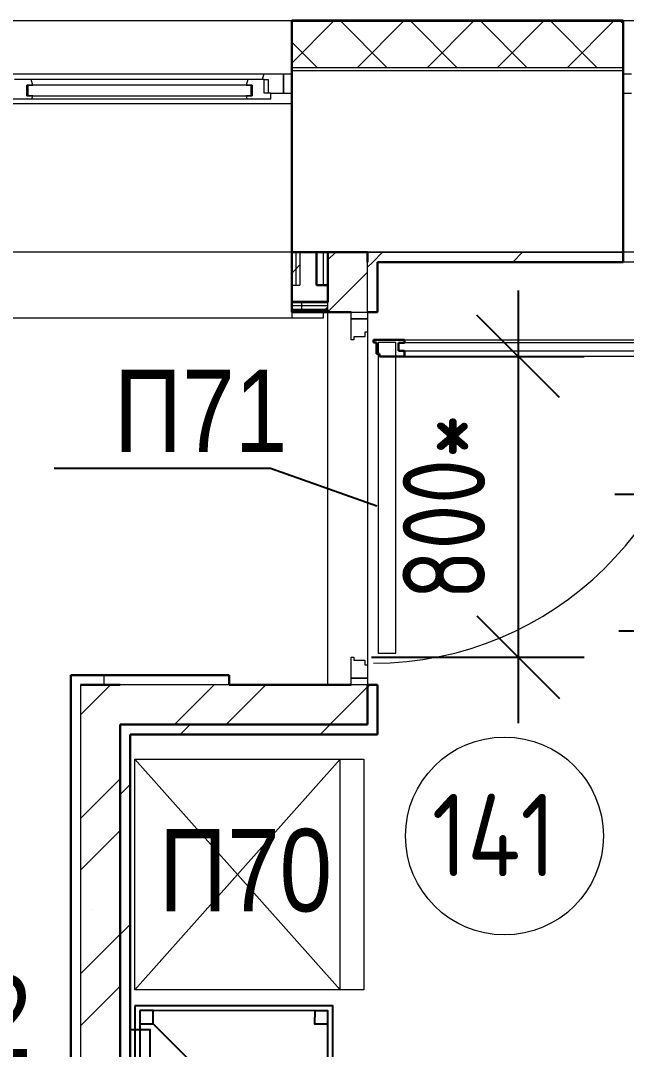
# Model space of a CAD drawing. Header units: millimetres. Extents: x -215207 to 92095, y -30385 to 123050.
# Drawn here: x -153452 to -151615, y 29024 to 32143 of the extents above; entities that cross this region are included whole.
import ezdxf
from ezdxf import colors
from ezdxf.entities.mleader import LeaderData, LeaderLine
from ezdxf.enums import TextEntityAlignment as Align
from ezdxf.math import Vec2, Vec3

# ---------------------------------------------------------------- set-up
doc = ezdxf.new("R2010")
doc.units = ezdxf.units.MM
doc.linetypes.add('ADSK_Линия сетки', pattern=[25, 20, -2.5, 0, -2.5])
for name, color, linetype, lineweight in [('_ Окна', 7, 'Continuous', 9), ('Двери', 7, 'Continuous', 9), ('ДОНМ_ТХ_(Холодильное)', 140, 'Continuous', 20), ('ДОНМ_ТХ_Анно', 84, 'Continuous', 20), ('Марки помещений', 7, 'Continuous', 20), ('Ограждение', 7, 'Continuous', 9), ('Окна', 7, 'Continuous', 9), ('Оси', 7, 'Continuous', 9), ('Стены внутренние', 7, 'Continuous', 20), ('Стены наружные', 7, 'Continuous', 20), ('Стены штриховка', 7, 'Continuous', 9), ('ТХ ЭО (электрооборудование)', 20, 'Continuous', 13)]:
    doc.layers.add(name, color=color, linetype=linetype, lineweight=lineweight)
for name, color, linetype in [('бирюлевская', 7, 'Continuous'), ('ТХ', 5, 'Continuous'), ('ТХ_(нейтральное оборудование_мебель)', 32, 'Continuous'), ('ТХ_размеры', 7, 'Continuous')]:
    doc.layers.add(name, color=color, linetype=linetype)
doc.layers.add('Двери открывание', color=7, linetype='Continuous', lineweight=9, true_color=0xc0c0c0)
doc.styles.add('GOST Common_3', font='GOST_Common.ttf', dxfattribs={"width": 0.9, "height": 2.5})
doc.styles.add('ГОСТ 2.304', font='CS_Gost2304.shx')
doc.styles.add('ТХ_ДОНМ', font='ARIALN.TTF')
doc.dimstyles.new('СПДС', dxfattribs={"dimscale": 100, "dimtxt": 2.5, "dimasz": 2.5, "dimexe": 2, "dimexo": 0.625, "dimgap": 1, "dimtad": 1, "dimdec": 0, "dimtxsty": 'ГОСТ 2.304', "dimblk": 'OBLIQUE', "dimblk1": 'OBLIQUE', "dimblk2": 'OBLIQUE', "dimcen": 2.5, "dimdle": 2, "dimadec": 0, "dimazin": 2, "dimtfac": 0.75, "dimtdec": 4, "dimtmove": 1, "dimatfit": 3, "dimfxl": 0, "dimtolj": 1, "dimarcsym": 0})

# ---------------------------------------------------------------- blocks, each defined once
blk = doc.blocks.new('1 этаж 21082025')
at = {"layer": '_ Окна', "lineweight": 18}
for p, q in [((47220.6, 540), (47216, 523)), ((47280, 540), (47220.6, 540)), ((47280, 482), (47280, 540)), ((46515.4, 523), (46465, 523)), ((46502, 474), (46502, 506)), ((46502, 506), (46520, 506)), ((46520, 506), (46515.4, 523)), ((47171.6, 523), (47167, 506)), ((47167, 506), (47185, 506)), ((47222, 523), (47171.6, 523)), ((47185, 506), (47185, 474)), ((47222, 482), (47222, 523)), ((47222, 523), (47234, 523)), ((47234, 523), (47234, 482)), ((46520, 474), (46502, 474)), ((46517.6, 465), (46520, 474)), ((47185, 474), (47167, 474)), ((47167, 474), (47169.4, 465)), ((47242, 482), (47222, 482)), ((47242, 465), (47242, 482)), ((47242, 482), (47280, 482)), ((46445, 465), (46501, 465)), ((46501, 465), (46502, 466)), ((46502, 466), (46503, 465)), ((46503, 465), (46517.6, 465)), ((47169.4, 465), (47184, 465)), ((47184, 465), (47185, 466)), ((47185, 466), (47186, 465)), ((47186, 465), (47242, 465))]:
    blk.add_line(p, q, dxfattribs=at)
at = {"layer": '_ Окна'}
for p, q in [((47305, 540), (47280, 540)), ((47280, 540), (47280, 482)), ((48335, 540), (48310, 540)), ((46505, 506), (46502, 506)), ((46502, 506), (46502, 474)), ((47182, 506), (46505, 506)), ((46505, 506), (46505, 474)), ((46505, 474), (46505, 506)), ((47182, 474), (47182, 506)), ((47182, 506), (47182, 474)), ((47185, 506), (47182, 506)), ((47185, 474), (47185, 506)), ((46502, 474), (46505, 474)), ((46505, 474), (47182, 474)), ((47182, 474), (47185, 474)), ((47280, 482), (47305, 482)), ((48310, 482), (48335, 482))]:
    blk.add_line(p, q, dxfattribs=at)
at = {"layer": 'Двери'}
for p, q in [((47485, -202), (47485, -182)), ((47485, -182), (47535, -182)), ((47535, -182), (47535, -202)), ((47535, -202), (47485, -202)), ((47485, -202), (47535, -202)), ((47485, -266), (47485, -202)), ((47535, -202), (47535, -243)), ((47527, -243), (47527, -257)), ((47535, -243), (47527, -243)), ((47493, -266), (47485, -266)), ((47493, -257), (47493, -266)), ((47527, -257), (47493, -257)), ((47629, -275), (47629, -299)), ((48475, -275), (47629, -275)), ((47647, -266), (48457, -266)), ((47629, -299), (48475, -299)), ((48457, -316), (47647, -316)), ((47485, -1228), (47493, -1228)), ((47485, -1292), (47485, -1228)), ((47493, -1228), (47493, -1237)), ((47493, -1237), (47527, -1237)), ((47527, -1237), (47527, -1251)), ((47527, -1251), (47535, -1251)), ((47535, -1251), (47535, -1292)), ((47485, -1292), (47535, -1292)), ((47485, -1312), (47485, -1292)), ((47535, -1292), (47485, -1292)), ((47535, -1292), (47535, -1312)), ((47535, -1312), (47485, -1312))]:
    blk.add_line(p, q, dxfattribs=at)
at = {"layer": 'Двери', "lineweight": 30}
for p, q in [((47553, -266), (47647, -266)), ((47553, -274), (47553, -266)), ((47562, -274), (47553, -274)), ((47562, -308), (47562, -274)), ((47629, -275), (47647, -275)), ((47629, -299), (47629, -275)), ((47647, -275), (47647, -266)), ((47571, -308), (47562, -308)), ((47571, -316), (47571, -308)), ((47647, -299), (47629, -299)), ((47647, -316), (47647, -299)), ((47647, -316), (47571, -316))]:
    blk.add_line(p, q, dxfattribs=at)
at = {"layer": 'Двери открывание'}
blk.add_arc((47553, -248), 998, 270, 358.9666, dxfattribs=at)
at = {"layer": 'Марки помещений'}
blk.add_circle((47950.1, -1770), 300, dxfattribs=at)
at = {"layer": 'Ограждение'}
for p, q in [((47305, 450), (45555, 450)), ((47305, 0), (45555, 0)), ((47400, 0), (47400, -100)), ((47305, -182), (47305, -200)), ((47400, -182), (47400, -200)), ((47400, -200), (45009.9, -200)), ((47305, -200), (45555, -200))]:
    blk.add_line(p, q, dxfattribs=at)
at = {"layer": 'Окна'}
for p, q in [((47220.6, 540), (45639.4, 540)), ((47171.6, 523), (46515.4, 523)), ((46501, 465), (46503, 465)), ((46517.6, 465), (47169.4, 465)), ((47184, 465), (47186, 465))]:
    blk.add_line(p, q, dxfattribs=at)
at = {"layer": 'Оси', "linetype": 'ADSK_Линия сетки'}
blk.add_line((58165, 0), (-14072.3, 0), dxfattribs=at)
at = {"layer": 'Стены внутренние'}
for p, q in [((45555, 702), (47305, 702)), ((48310, 702), (50060, 702)), ((48310, 550), (47305, 550)), ((47535, 0), (48310, 0))]:
    blk.add_line(p, q, dxfattribs=at)
at = {"layer": 'Стены внутренние', "lineweight": 30}
for p, q in [((48310, 702), (47305, 702)), ((47305, 702), (47305, 560)), ((48310, 560), (48310, 702)), ((47305, 0), (47305, 550)), ((48310, 0), (48310, 550)), ((47380, 0), (47415, 0))]:
    blk.add_line(p, q, dxfattribs=at)
at = {"layer": 'Стены внутренние', "linetype": 'Continuous', "lineweight": 9}
for p, q in [((47307, 574.7), (47432.3, 700)), ((47593.9, 560), (47453.9, 700)), ((47501.2, 700), (47500.1, 702)), ((47504.4, 560), (47644.4, 700)), ((47806.1, 560), (47666.1, 700)), ((47716.5, 560), (47856.5, 700)), ((48018.2, 560), (47878.2, 700)), ((47928.7, 560), (48068.7, 700)), ((48230.3, 560), (48090.3, 700)), ((48140.8, 560), (48280.8, 700)), ((48308, 694.5), (48302.5, 700)), ((47381.8, 560), (47307, 634.8))]:
    blk.add_line(p, q, dxfattribs=at)
at = {"layer": 'Стены наружные', "lineweight": 30}
for p, q in [((47305, 560), (47305, 550)), ((48310, 550), (48310, 560)), ((47305, 0), (47305, -182)), ((47380, 0), (47305, 0)), ((47380, -100), (47380, 0)), ((47535, 0), (47415, 0)), ((47415, -152), (47415, 0)), ((47535, -30), (47535, 0)), ((47565, -30), (48310, -30)), ((47565, -182), (47565, -30)), ((48310, -30), (48310, 0)), ((47415, -100), (47380, -100)), ((47415, -152), (47305, -152)), ((47305, -175), (47415, -175)), ((47305, -182), (47485, -182)), ((47535, -182), (47565, -182)), ((46635, -1282), (46635, -5640)), ((47115, -1282), (46635, -1282)), ((47115, -1312), (47115, -1282)), ((46785, -1312), (46665, -1312)), ((47485, -1312), (47115, -1312)), ((47535, -1432), (47535, -1312)), ((47565, -1312), (47535, -1312)), ((47565, -1462), (47565, -1312)), ((46785, -2932), (46785, -1432)), ((46785, -1432), (47535, -1432)), ((46815, -2902), (46815, -1462)), ((46815, -1462), (47565, -1462))]:
    blk.add_line(p, q, dxfattribs=at)
at = {"layer": 'Стены наружные', "linetype": 'Continuous', "lineweight": 9}
for p, q in [((47415, -23.7), (47438.7, 0)), ((47535, -45.8), (47550.8, -30)), ((47550.8, -30), (47580.8, 0)), ((47975.1, -30), (48005.1, 0)), ((47305, -63.7), (47317.5, -51.2)), ((47317.5, -51.2), (47330, -38.7)), ((47415, -180.8), (47535, -60.8)), ((47336, -182), (47336, -152)), ((47405.8, -175), (47415, -165.8)), ((46736, -1312), (46736, -1282)), ((46665, -1402.3), (46755.3, -1312)), ((46949.6, -1432), (47069.6, -1312)), ((47106.8, -1432), (47226.8, -1312)), ((47421.1, -1432), (47535, -1318.1)), ((47535, -1318.6), (47541.6, -1312)), ((46967.3, -1462), (46997.3, -1432)), ((47391.6, -1462), (47421.6, -1432)), ((46665, -1716.6), (46785, -1596.6)), ((46785, -1644.3), (46815, -1614.3)), ((46665, -1873.8), (46785, -1753.8)), ((46785, -2068.6), (46815, -2038.6)), ((46665, -2188.1), (46785, -2068.1)), ((46665, -2345.2), (46785, -2225.2))]:
    blk.add_line(p, q, dxfattribs=at)
at = {"layer": 'Стены наружные'}
for p, q in [((50060, -30), (48310, -30)), ((47415, -175), (47415, -152)), ((47415, -1312), (47415, -182)), ((47535, -243), (47535, -1251))]:
    blk.add_line(p, q, dxfattribs=at)
at = {"layer": 'Стены штриховка'}
for p, q in [((47307, 560), (47307, 700)), ((47307, 700), (48308, 700)), ((48308, 700), (48308, 560)), ((47305, 560), (48310, 560)), ((47317.5, 0), (47317.5, -100)), ((47330, 0), (47330, -100)), ((47535, -182), (47535, -30)), ((47305, -100), (47330, -100)), ((47415, -150), (47305, -150)), ((47415, -162.5), (47305, -162.5)), ((47415, -175), (47415, -182)), ((46665, -1312), (46665, -5505)), ((47115, -1312), (46785, -1312))]:
    blk.add_line(p, q, dxfattribs=at)
at = {"layer": 'Марки помещений', "style": 'GOST Common_3', "width": 0.9}
blk.add_text('141', height=250, dxfattribs=at).set_placement((47730, -1892.3))
blk = doc.blocks.new('*U151')
at = {"layer": 'ТХ'}
for points in [[(600, 600), (600, 0), (0, 0), (0, 600)], [(55, 585.1), (55, 545), (15, 545), (15, 585.1)], [(585, 585), (585, 15), (15, 15), (15, 585)], [(585, 585), (585, 545), (545, 545), (545, 585)], [(55, 55.1), (55, 15), (15, 15), (15, 55.1)], [(585, 55), (585, 15), (545, 15), (545, 55)]]:
    blk.add_lwpolyline(points, close=True, dxfattribs=at)
blk.add_lwpolyline([(55, 55.1), (545, 545)], dxfattribs=at)
blk = doc.blocks.new('_Oblique')
at = {"color": 0, "linetype": 'ByBlock', "lineweight": -2}
blk.add_line((-0.5, -0.5), (0.5, 0.5), dxfattribs=at)
blk = doc.blocks.new('*D543')
at = {"layer": 'Defpoints', "color": 0, "ltscale": 100, "transparency": 16777216}
for p in [(-152363.8, 31125.4), (-152449.8, 30213.4), (-151943.2, 30213.4)]:
    blk.add_point(p, dxfattribs=at)
at = {"layer": 'ТХ_размеры', "color": 0, "lineweight": -2, "ltscale": 100, "transparency": 16777216}
for p, q in [((-151943.2, 31325.4), (-151943.2, 30013.4)), ((-152301.3, 31125.4), (-151743.2, 31125.4)), ((-152387.3, 30213.4), (-151743.2, 30213.4))]:
    blk.add_line(p, q, dxfattribs=at)
at = {"layer": 'ТХ_размеры', "color": 0, "lineweight": -2, "ltscale": 100, "transparency": 16777216, "xscale": 250, "yscale": 250, "zscale": 250}
for p, rotation in [((-151943.2, 31125.4), 90), ((-151943.2, 30213.4), 270)]:
    blk.add_blockref('_Oblique', p, dxfattribs=dict(at, rotation=rotation))
at = {"layer": 'ТХ_размеры', "color": 0, "ltscale": 100, "transparency": 16777216, "insert": (-152168.2, 30669.4), "char_height": 250, "attachment_point": 5, "rotation": 90, "style": 'ГОСТ 2.304', "bg_fill": 3, "box_fill_scale": 1.1, "bg_fill_color": 256, "bg_fill_true_color": 13158600, "bg_fill_transparency": 0}
blk.add_mtext('\\A1;800*', dxfattribs=at)
blk = doc.blocks.new('_None')

msp = doc.modelspace()

# ---------------------------------------------------------------- linework, layer by layer
at = {"color": 1}
msp.add_lwpolyline([(-153119.8, 29084.6), (-153059.8, 29084.6), (-153059.8, 28664.6), (-153119.8, 28664.6)], close=True, dxfattribs=at)
at = {"layer": 'бирюлевская', "color": 5}
msp.add_line((-153234.3, 29448.7), (-153234.3, 29448.7), dxfattribs=at)
at = {"layer": 'ДОНМ_ТХ_(Холодильное)', "lineweight": 0}
msp.add_lwpolyline([(-153105.2, 29205.2), (-153105.2, 29904.1), (-152410.6, 29904.1), (-152410.6, 29205.2)], close=True, dxfattribs=at)
for points in [[(-153105.2, 29904.1), (-152482.6, 29205.2), (-152482.6, 29904.1)], [(-152482.6, 29904.1), (-153105.2, 29205.2)]]:
    msp.add_lwpolyline(points, dxfattribs=at)
at = {"layer": 'Оси', "linetype": 'ADSK_Линия сетки'}
msp.add_line((-144664, 31441.4), (-173546.6, 31441.4), dxfattribs=at)

# ---------------------------------------------------------------- block references
msp.add_blockref('1 этаж 21082025', (-199934.8, 31441.4))
at = {"layer": 'ТХ_(нейтральное оборудование_мебель)', "xscale": -1, "rotation": 359.9501986248683}
msp.add_blockref('*U151', (-152505.6, 28556.4), dxfattribs=at)

# ---------------------------------------------------------------- texts
at = {"layer": 'ДОНМ_ТХ_Анно', "style": 'ТХ_ДОНМ'}
msp.add_text('П70', height=250, dxfattribs=at).set_placement((-152769.7, 29567.8), align=Align.MIDDLE_CENTER)

# ---------------------------------------------------------------- leaders
at = {"layer": 'ДОНМ_ТХ_Анно'}
ml = msp.add_multileader_mtext('Standard', dxfattribs=at)
ml.set_content('П74', color=256, style='ТХ_ДОНМ')
ml.set_leader_properties()
ml.set_arrow_properties(name='NONE')
ml.build(insert=Vec2(0, 0))
ml.multileader.update_dxf_attribs({"text_left_attachment_type": 6, "text_right_attachment_type": 6, "dogleg_length": 0.25, "arrow_head_size": 250})
ctx = ml.context
ctx.base_point, ctx.char_height, ctx.arrow_head_size, ctx.landing_gap_size, ctx.plane_origin = Vec3(-151531.8, 30706.2), 250, 250, 25, Vec3(-153724.5, 25073)
ctx.left_attachment, ctx.right_attachment = 6, 6
notes = []
notes.append((ctx, [(1, (1, 1, 0), (-150725.7, 30706.2), (-1, 0), 268.1, [(2, [(-150157.6, 30570.8)], 0, [])])]))
ctx.mtext.insert, ctx.mtext.flow_direction = Vec3(-151506.8, 31006.2), 5
ml = msp.add_multileader_mtext('Standard', dxfattribs=at)
ml.set_content('П60', color=256, style='ТХ_ДОНМ')
ml.set_leader_properties()
ml.set_arrow_properties(name='NONE')
ml.build(insert=Vec2(0, 0))
ml.multileader.update_dxf_attribs({"text_left_attachment_type": 6, "text_right_attachment_type": 6, "dogleg_length": 0.25, "arrow_head_size": 250})
ctx = ml.context
ctx.base_point, ctx.char_height, ctx.arrow_head_size, ctx.landing_gap_size, ctx.plane_origin = Vec3(-151519.7, 30292.4), 250, 250, 25, Vec3(-153850.1, 25860.8)
ctx.left_attachment, ctx.right_attachment = 6, 6
notes.append((ctx, [(1, (1, 1, 0), (-150866.9, 30292.4), (-1, 0), 114.8, [(2, [(-149879.8, 30288.6)], 0, [])])]))
ctx.mtext.insert, ctx.mtext.flow_direction = Vec3(-151494.7, 30592.4), 5
ml = msp.add_multileader_mtext('Standard', dxfattribs=at)
ml.set_content('П72', color=256, style='ТХ_ДОНМ')
ml.set_leader_properties()
ml.set_arrow_properties(name='NONE')
ml.build(insert=Vec2(0, 0))
ml.multileader.update_dxf_attribs({"text_left_attachment_type": 6, "text_right_attachment_type": 6, "dogleg_length": 0.25, "arrow_head_size": 250})
ctx = ml.context
ctx.base_point, ctx.char_height, ctx.arrow_head_size, ctx.landing_gap_size, ctx.plane_origin = Vec3(-153968.4, 28948.7), 250, 250, 25, Vec3(-155925.8, 24372.5)
ctx.left_attachment, ctx.right_attachment = 6, 6
notes.append((ctx, [(1, (1, 1, 0), (-153431.1, 28948.7), (-1, 0), 0.25, [(2, [(-153130.9, 28874.6)], 0, [])])]))
ctx.mtext.insert, ctx.mtext.flow_direction = Vec3(-153943.4, 29248.7), 5
for ctx, leaders in notes:
    for number, flags, end, landing, length, lines in leaders:
        leader = LeaderData()
        leader.index, (leader.has_last_leader_line, leader.has_dogleg_vector, leader.attachment_direction) = number, flags
        leader.last_leader_point, leader.dogleg_vector, leader.dogleg_length = Vec3(end), Vec3(landing), length
        for number, points, colour, breaks in lines:
            line = LeaderLine()
            line.index, line.vertices, line.color, line.breaks = number, Vec3.list(points), colors.encode_raw_color(colour), breaks
            leader.lines.append(line)
        ctx.leaders.append(leader)

# ---------------------------------------------------------------- next in the draw order: dimensions: what is measured, and where the dimension line sits
at = {"layer": 'ТХ_размеры', "ltscale": 100}
dim = msp.add_linear_dim(base=(-151943.2, 30213.4), p1=(-152363.8, 31125.4), p2=(-152449.8, 30213.4), angle=90, text='800*', dimstyle='СПДС', dxfattribs=at)
dim.commit()
dim.dimension.update_dxf_attribs({"geometry": '*D543', "text_midpoint": (-152168.2, 30669.4)})

# ---------------------------------------------------------------- next in the draw order: linework, layer by layer
at = {"layer": 'ТХ ЭО (электрооборудование)'}
msp.add_lwpolyline([(-152367.9, 31167.4), (-152367.9, 30225.4), (-152313.9, 30225.4), (-152313.9, 31167.4), (-152367.9, 31167.4)], dxfattribs=at)

# ---------------------------------------------------------------- next in the draw order: leaders
at = {"layer": 'ДОНМ_ТХ_Анно'}
ml = msp.add_multileader_mtext('Standard', dxfattribs=at)
ml.set_content('П71', color=256, style='ТХ_ДОНМ')
ml.set_leader_properties()
ml.set_arrow_properties(name='NONE')
ml.build(insert=Vec2(0, 0))
ml.multileader.update_dxf_attribs({"text_left_attachment_type": 6, "text_right_attachment_type": 6, "dogleg_length": 0.25, "arrow_head_size": 250})
ctx = ml.context
ctx.base_point, ctx.char_height, ctx.arrow_head_size, ctx.landing_gap_size, ctx.plane_origin = Vec3(-153193.2, 30785.2), 250, 250, 25, Vec3(-155052.3, 26208.9)
ctx.left_attachment, ctx.right_attachment = 6, 6
notes = []
notes.append((ctx, [(1, (1, 1, 0), (-152693.8, 30785.2), (-1, 0), 0.25, [(2, [(-152372, 30670.9)], 0, [])])]))
ctx.mtext.insert, ctx.mtext.flow_direction = Vec3(-153168.2, 31085.2), 5
for ctx, leaders in notes:
    for number, flags, end, landing, length, lines in leaders:
        leader = LeaderData()
        leader.index, (leader.has_last_leader_line, leader.has_dogleg_vector, leader.attachment_direction) = number, flags
        leader.last_leader_point, leader.dogleg_vector, leader.dogleg_length = Vec3(end), Vec3(landing), length
        for number, points, colour, breaks in lines:
            line = LeaderLine()
            line.index, line.vertices, line.color, line.breaks = number, Vec3.list(points), colors.encode_raw_color(colour), breaks
            leader.lines.append(line)
        ctx.leaders.append(leader)

doc.saveas('drawing.dxf')
